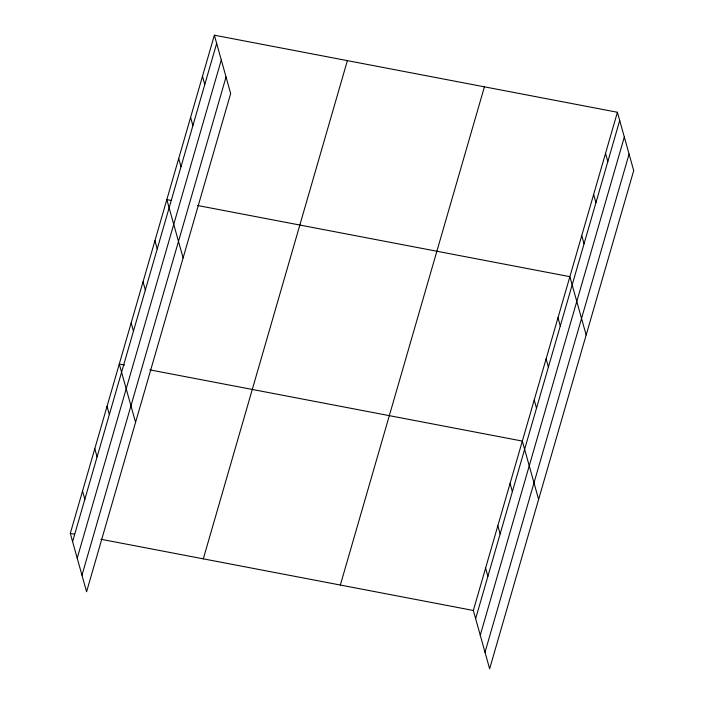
<?xml version="1.0" encoding="UTF-8"?>
<svg xmlns="http://www.w3.org/2000/svg" width="704" height="704" viewBox="0 0 704 704"><rect width="100%" height="100%" fill="white"/><g stroke="black" fill="none" stroke-linecap="round" stroke-linejoin="round"><path stroke-width="1.06" d="M214.368 35.2L230.657 93.526L86.583 591.738L70.294 533.412L214.368 35.2L617.417 112.262L633.706 170.588L489.632 668.8L473.343 610.474L617.417 112.262M72.591 541.622L216.665 43.41M77.211 558.166L221.285 59.954M81.963 575.203L226.037 76.991M203.306 558.844L347.38 60.632M340.34 585.042L484.414 86.83M475.64 618.684L619.714 120.472M480.251 635.228L624.325 137.016M485.012 652.265L629.086 154.053M171.046 200.42L166.83 199.61L183.11 257.937M197.437 205.462L569.87 276.672L586.159 334.998M124.564 365.033L119.284 364.021L135.564 422.347M149.89 369.873L522.333 441.082L538.613 499.409M70.294 533.412L74.518 534.222M100.91 539.264L473.343 610.474M605.528 153.366L607.825 161.577M593.648 194.462L595.936 202.682M581.759 235.567L584.056 243.786M557.99 317.777L560.278 325.987M546.102 358.873L548.398 367.092M534.213 399.978L536.51 408.188M510.083 483.428L512.371 491.647M497.834 525.774L500.13 533.993M485.593 568.128L487.881 576.338M202.488 76.305L204.776 84.515M190.599 117.401L192.896 125.62M178.71 158.506L181.007 166.725M154.942 240.715L157.238 248.926M143.053 281.811L145.35 290.03M131.173 322.916L133.461 331.135M107.034 406.366L109.331 414.586M94.794 448.712L97.082 456.931M82.544 491.066L84.841 499.277"/></g></svg>
